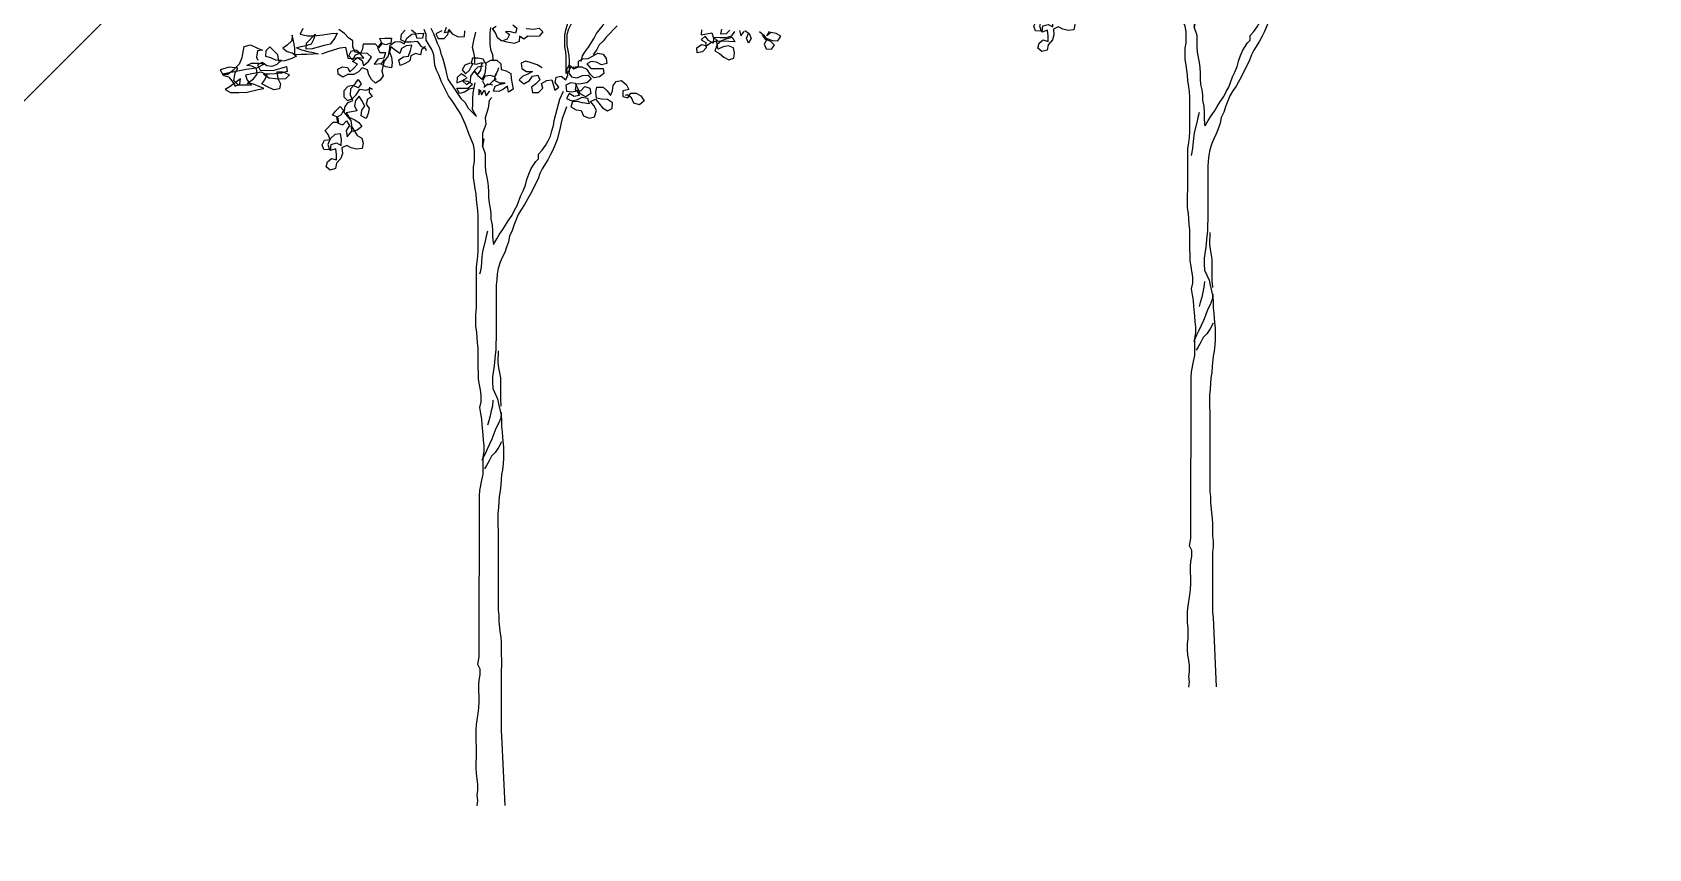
# Model space of a CAD drawing. Header units: inches. Extents: x 350994 to 353538, y 1581369 to 1583842.
# Drawn here: x 351504.71 to 351510.4, y 1583405.81 to 1583408.68 of the extents above; entities that cross this region are included whole.
import ezdxf

# ---------------------------------------------------------------- set-up
doc = ezdxf.new("R2010")
doc.units = ezdxf.units.IN
doc.header["$MEASUREMENT"] = 0
doc.linetypes.add('1', pattern=[0])
doc.layers.add('FOREST', color=96, linetype='Continuous')
doc.layers.add('TREE', color=81, linetype='1')

# ---------------------------------------------------------------- blocks, each defined once
blk = doc.blocks.new('TREE_4')
at = {"color": 94}
for points in [[(79, 4824), (76, 4792), (76, 4722), (79, 4688), (91, 4656), (93, 4624), (93, 4618)], [(-294, 4821), (-279, 4792), (-265, 4757), (-253, 4726), (-239, 4697), (-230, 4662), (-219, 4630), (-201, 4567), (-196, 4535), (-187, 4503), (-135, 4425), (-135, 4425), (-106, 4381), (-80, 4358), (-60, 4321), (-8, 4269), (-34, 4312), (-31, 4344), (-31, 4379), (-28, 4416), (-17, 4480)], [(-19, 4601), (-19, 4636), (-25, 4668), (-34, 4699), (-25, 4743), (-13, 4795)], [(646, 4612), (654, 4647), (672, 4676), (692, 4702), (727, 4759), (741, 4788), (782, 4840), (811, 4904), (822, 4936), (840, 4999), (846, 5034), (863, 5098), (872, 5132), (880, 5164), (892, 5196), (901, 5228), (912, 5260), (921, 5291), (933, 5323), (950, 5387), (959, 5410)], [(-3, -32), (0, 0), (-3, 32), (0, 64), (0, 101), (-3, 136), (-9, 168), (-11, 202), (-11, 237), (-8, 269), (-8, 338), (-11, 370), (-11, 442), (-8, 474), (3, 544), (6, 578), (9, 616), (9, 651), (6, 685), (6, 720), (9, 752), (15, 784), (15, 821), (1, 850), (9, 896), (10, 1901), (13, 1935), (25, 1999), (33, 2037), (33, 2143), (39, 2178), (39, 2216), (36, 2248), (34, 2282), (28, 2346), (25, 2381), (19, 2415), (13, 2453), (22, 2488), (22, 2528), (16, 2563), (11, 2595), (5, 2629), (5, 2667), (2, 2702), (2, 2823), (-1, 2855), (-6, 2924), (-12, 2959), (-12, 3034), (-9, 3075), (-9, 3329), (-3, 3364), (0, 3398), (3, 3436), (3, 3650), (0, 3682), (-3, 3716), (-9, 3751), (-11, 3786), (-17, 3818), (-20, 3849), (-26, 3884), (-26, 3956), (-20, 3988), (-20, 4058), (-26, 4092), (-54, 4156), (-77, 4220), (-106, 4283), (-124, 4312), (-144, 4341), (-164, 4373), (-184, 4399), (-213, 4457), (-228, 4489), (-242, 4526), (-259, 4558), (-268, 4590), (-274, 4653), (-288, 4688), (-323, 4746), (-323, 4781), (-334, 4812)], [(594, 5274), (597, 5240), (600, 5208), (600, 5063), (597, 5031), (574, 4904), (562, 4872), (559, 4841), (548, 4809), (542, 4777), (542, 4705), (547, 4673), (550, 4641), (550, 4537)], [(573, 4546), (573, 4615), (571, 4647), (565, 4682), (559, 4713), (559, 4783), (568, 4817), (597, 4875), (614, 4904), (646, 4947), (640, 4974), (655, 5005), (669, 5034), (689, 5063), (707, 5092), (721, 5127), (730, 5158), (745, 5193), (759, 5222), (779, 5254), (800, 5283), (814, 5312), (829, 5343)], [(871, 4835), (802, 4765), (782, 4739), (759, 4716), (744, 4687), (724, 4661), (721, 4653)], [(1759, 4799), (1785, 4779), (1805, 4750), (1788, 4721), (1802, 4692), (1834, 4689), (1854, 4715), (1831, 4738), (1799, 4750), (1779, 4776), (1805, 4756), (1840, 4744), (1875, 4741), (1892, 4770), (1863, 4787), (1831, 4793), (1805, 4773), (1823, 4802)], [(-224, 4804), (-262, 4786), (-248, 4757), (-210, 4757), (-187, 4781), (-181, 4812), (-161, 4786), (-123, 4766), (-83, 4769), (-80, 4804)], [(-175, 4798), (-207, 4792), (-195, 4827)], [(-974, 4660), (-934, 4675), (-859, 4698), (-827, 4701), (-818, 4663), (-810, 4631), (-778, 4634), (-743, 4637), (-711, 4634), (-734, 4663), (-769, 4672), (-781, 4703), (-781, 4741), (-807, 4761), (-833, 4787), (-867, 4813)], [(-1093, 4819), (-1110, 4782), (-1064, 4773), (-1026, 4773), (-968, 4779), (-913, 4787), (-879, 4790), (-893, 4758), (-922, 4721), (-960, 4712), (-997, 4701), (-1035, 4692), (-1073, 4689), (-1070, 4727), (-1015, 4782), (-1026, 4750), (-1041, 4721), (-1075, 4710), (-1133, 4698), (-1101, 4686), (-1061, 4675), (-1029, 4669), (-995, 4660), (-1067, 4657), (-1104, 4657), (-1142, 4655), (-1142, 4698), (-1151, 4741), (-1159, 4776), (-1162, 4741), (-1191, 4715), (-1217, 4695), (-1191, 4675), (-1159, 4666), (-1133, 4646), (-1162, 4632), (-1206, 4617), (-1243, 4614), (-1249, 4655), (-1298, 4704), (-1324, 4678), (-1327, 4646), (-1295, 4637), (-1263, 4623), (-1226, 4620), (-1255, 4594), (-1287, 4582), (-1318, 4585), (-1347, 4606), (-1376, 4591), (-1359, 4559), (-1313, 4556), (-1272, 4559), (-1229, 4571), (-1194, 4582), (-1191, 4551), (-1226, 4539), (-1266, 4536), (-1301, 4533), (-1339, 4533), (-1304, 4510), (-1264, 4507), (-1232, 4504), (-1200, 4507), (-1177, 4530), (-1217, 4545), (-1255, 4545), (-1249, 4507), (-1232, 4473), (-1238, 4441), (-1275, 4435), (-1313, 4455), (-1350, 4473), (-1330, 4499), (-1316, 4530), (-1353, 4545), (-1411, 4536), (-1451, 4528), (-1440, 4496), (-1414, 4464), (-1495, 4464), (-1524, 4493), (-1515, 4542), (-1498, 4571), (-1553, 4577), (-1610, 4560), (-1590, 4528), (-1558, 4516), (-1535, 4490), (-1515, 4458), (-1486, 4473), (-1483, 4505), (-1515, 4479), (-1547, 4456), (-1579, 4438), (-1544, 4418), (-1492, 4418), (-1440, 4421), (-1371, 4438), (-1336, 4444), (-1376, 4461), (-1408, 4473), (-1440, 4476), (-1402, 4505), (-1379, 4533), (-1382, 4568), (-1411, 4583), (-1443, 4588), (-1414, 4603), (-1368, 4603), (-1330, 4597), (-1382, 4571), (-1446, 4562), (-1509, 4551), (-1564, 4539), (-1596, 4534), (-1561, 4534), (-1524, 4562), (-1489, 4597), (-1472, 4638), (-1460, 4707), (-1420, 4716), (-1376, 4695), (-1344, 4684), (-1376, 4678), (-1382, 4640), (-1373, 4620)], [(1398, 4811), (1395, 4779), (1429, 4785), (1461, 4791), (1473, 4759), (1470, 4727), (1441, 4744), (1421, 4770), (1395, 4747), (1424, 4730), (1426, 4698), (1403, 4672), (1371, 4666), (1369, 4698), (1398, 4718), (1429, 4710), (1455, 4730), (1490, 4741), (1493, 4710), (1481, 4678), (1510, 4663), (1536, 4640), (1568, 4623), (1600, 4634), (1603, 4666), (1597, 4698), (1565, 4710), (1533, 4704), (1502, 4689), (1496, 4721), (1522, 4744), (1557, 4756), (1588, 4764), (1606, 4736), (1568, 4738), (1499, 4739), (1473, 4765), (1513, 4762), (1551, 4762), (1586, 4773), (1606, 4799)], [(1574, 4808), (1551, 4785), (1519, 4782), (1525, 4814)], [(1635, 4805), (1643, 4773), (1664, 4799)], [(1667, 4805), (1695, 4788), (1707, 4756), (1690, 4727), (1678, 4759), (1690, 4788)], [(-326, 4706), (-352, 4685), (-358, 4653), (-389, 4662), (-418, 4648), (-424, 4616), (-453, 4599), (-485, 4587), (-493, 4622), (-465, 4642), (-433, 4645), (-421, 4682), (-412, 4714), (-447, 4711), (-476, 4694), (-488, 4662), (-517, 4683), (-543, 4703), (-551, 4671), (-540, 4639), (-534, 4605), (-540, 4573), (-574, 4579), (-603, 4596), (-583, 4625), (-600, 4555), (-592, 4524), (-609, 4495), (-638, 4477), (-664, 4501), (-681, 4529), (-690, 4561), (-722, 4573), (-745, 4547), (-774, 4532), (-814, 4532), (-843, 4515), (-872, 4533), (-875, 4564), (-846, 4579), (-814, 4576), (-800, 4547), (-774, 4570), (-751, 4596), (-783, 4613), (-751, 4637), (-722, 4619), (-713, 4587), (-684, 4610), (-664, 4639), (-690, 4662), (-731, 4665), (-765, 4651), (-783, 4622), (-806, 4648), (-791, 4677), (-759, 4686), (-733, 4663), (-719, 4691), (-713, 4723), (-641, 4723), (-618, 4697), (-597, 4723), (-612, 4755), (-580, 4758), (-540, 4758), (-543, 4726), (-574, 4717), (-606, 4726), (-626, 4697), (-612, 4668), (-577, 4668), (-586, 4633), (-624, 4628), (-647, 4596), (-603, 4599), (-577, 4622), (-557, 4648), (-551, 4683), (-548, 4714), (-519, 4735), (-488, 4737), (-459, 4723), (-444, 4758), (-412, 4784), (-372, 4787), (-340, 4789), (-346, 4758), (-378, 4755), (-389, 4787), (-415, 4807)], [(-453, 4807), (-479, 4781), (-482, 4749), (-453, 4735), (-418, 4735), (-378, 4740), (-355, 4708), (-326, 4694), (-323, 4682)], [(218, 4841), (244, 4821), (235, 4789), (204, 4798), (172, 4800), (198, 4780), (183, 4751), (151, 4740), (123, 4760), (111, 4792), (91, 4818), (114, 4832)], [(302, 4818), (348, 4815), (383, 4821), (406, 4797), (383, 4771), (345, 4769), (313, 4771), (287, 4751), (261, 4771), (258, 4737), (227, 4725), (163, 4737)], [(403, 4572), (371, 4592), (333, 4604), (299, 4615), (270, 4601), (276, 4569), (304, 4549), (342, 4549), (313, 4534), (281, 4520), (258, 4497), (287, 4474), (322, 4494), (342, 4520), (374, 4528), (388, 4497), (362, 4474), (336, 4453), (342, 4419), (380, 4419), (406, 4445), (397, 4476), (432, 4494), (463, 4497), (481, 4433), (507, 4453), (484, 4482), (489, 4514), (521, 4520), (550, 4497), (562, 4528), (556, 4563), (571, 4592), (599, 4566), (628, 4580), (628, 4615), (657, 4629), (689, 4632), (721, 4647), (750, 4664), (782, 4658), (802, 4632), (805, 4600), (773, 4592), (741, 4609), (709, 4612), (680, 4598), (706, 4569), (784, 4569), (787, 4537), (761, 4517), (724, 4511), (701, 4534), (683, 4563), (651, 4577), (611, 4577), (579, 4575), (565, 4546), (585, 4517), (620, 4511), (654, 4525), (689, 4528), (709, 4502), (680, 4479), (646, 4473), (614, 4470), (608, 4436), (643, 4430), (669, 4456), (700, 4447), (706, 4413), (674, 4392), (640, 4410), (625, 4447), (611, 4476), (579, 4479), (550, 4465), (553, 4427), (588, 4424), (620, 4430), (634, 4401), (602, 4395), (570, 4413), (553, 4381), (588, 4366), (622, 4375), (651, 4389), (686, 4384), (695, 4349), (654, 4355), (622, 4363), (591, 4361), (582, 4329), (614, 4311), (645, 4306), (660, 4274), (695, 4259), (729, 4268), (741, 4306), (724, 4337), (703, 4363), (735, 4378), (755, 4352), (778, 4323), (810, 4305), (839, 4320), (842, 4355), (810, 4375), (773, 4378), (741, 4384), (738, 4421), (744, 4453), (784, 4453), (807, 4430), (828, 4401), (842, 4430), (845, 4462), (865, 4488), (897, 4493), (929, 4467), (943, 4438), (906, 4430), (906, 4395), (938, 4386), (955, 4415), (990, 4415), (1018, 4398), (1039, 4366), (1010, 4343), (975, 4352), (961, 4386), (932, 4404), (920, 4401)], [(-22, 4445), (-54, 4439), (-83, 4422), (-115, 4413), (-132, 4445), (-63, 4445), (-34, 4471), (-63, 4488), (-95, 4491), (-71, 4468), (-45, 4488), (-43, 4520), (-22, 4549), (1, 4526), (27, 4503), (47, 4537), (50, 4569), (53, 4604), (82, 4621), (119, 4621), (143, 4598), (145, 4563), (177, 4555), (206, 4537), (209, 4506), (215, 4474), (221, 4439), (192, 4422), (186, 4459), (160, 4439), (131, 4425), (99, 4428), (108, 4459), (140, 4471), (171, 4477), (137, 4477), (105, 4494), (111, 4526), (119, 4535)], [(-48, 4601), (-80, 4590), (-97, 4561), (-77, 4535), (-51, 4558), (-37, 4587), (-28, 4601)], [(50, 4598), (33, 4627), (1, 4633), (-34, 4633), (-42, 4601), (-11, 4595), (21, 4604), (36, 4604)], [(33, 4584), (1, 4578), (-22, 4555), (-2, 4529), (18, 4558), (24, 4590), (30, 4604)], [(108, 4526), (125, 4555), (131, 4575)], [(-676, 4453), (-679, 4420), (-660, 4394), (-688, 4377), (-697, 4346), (-678, 4320), (-685, 4287), (-698, 4256), (-729, 4273), (-724, 4308), (-705, 4333), (-724, 4368), (-742, 4396), (-763, 4368), (-770, 4335), (-755, 4305), (-789, 4298), (-822, 4292), (-805, 4264), (-773, 4251), (-744, 4232), (-725, 4206), (-753, 4184), (-785, 4175), (-792, 4210), (-754, 4150), (-724, 4134), (-715, 4102), (-722, 4069), (-757, 4066), (-790, 4073), (-819, 4088), (-849, 4073), (-846, 4038), (-855, 4007), (-882, 3977), (-889, 3944), (-922, 3935), (-947, 3955), (-938, 3986), (-914, 4007), (-883, 3998), (-882, 4033), (-886, 4067), (-920, 4056), (-915, 4095), (-883, 4104), (-854, 4089), (-851, 4126), (-858, 4160), (-893, 4157), (-923, 4129), (-936, 4094), (-926, 4062), (-961, 4063), (-972, 4093), (-957, 4122), (-922, 4125), (-934, 4156), (-953, 4181), (-904, 4234), (-869, 4234), (-874, 4266), (-907, 4277), (-888, 4302), (-860, 4332), (-839, 4308), (-854, 4279), (-882, 4262), (-875, 4227), (-844, 4218), (-820, 4243), (-801, 4213), (-822, 4182), (-815, 4143), (-787, 4177), (-786, 4212), (-792, 4244), (-813, 4272), (-834, 4296), (-829, 4331), (-810, 4356), (-780, 4368), (-795, 4402), (-793, 4443), (-767, 4474), (-747, 4500), (-728, 4474), (-748, 4449), (-779, 4462), (-811, 4457), (-837, 4429), (-836, 4392), (-814, 4368), (-784, 4380), (-760, 4405), (-737, 4439), (-698, 4434), (-668, 4445), (-657, 4439)], [(-74, 4517), (-103, 4535), (-129, 4512), (-132, 4480), (-100, 4491), (-71, 4509), (-66, 4512)], [(111, 4514), (79, 4526), (47, 4520), (30, 4491), (44, 4462), (76, 4471), (99, 4494), (114, 4506)], [(93, 4465), (62, 4471), (38, 4451)], [(7, 4439), (7, 4405), (15, 4436), (24, 4404), (41, 4433), (53, 4399), (73, 4425), (73, 4428)], [(87, 4387), (70, 4370), (64, 4321), (47, 4260), (50, 4219), (29, 4165), (29, 4084), (38, 4130), (29, 4084), (47, 4037), (47, 3962), (49, 3930), (61, 3867), (64, 3835), (67, 3800), (67, 3763), (70, 3728), (78, 3696), (81, 3664), (81, 3630), (90, 3592), (92, 3557), (92, 3520), (95, 3482), (98, 3471)], [(98, 3471), (118, 3505), (136, 3534), (156, 3563), (173, 3592), (194, 3624), (214, 3653), (229, 3684), (246, 3713), (269, 3777), (284, 3806), (298, 3840), (307, 3875), (318, 3910), (333, 3944), (362, 3988), (379, 4005), (379, 4034), (402, 4060), (423, 4089), (440, 4118), (454, 4147), (463, 4179), (472, 4213), (478, 4245), (495, 4314), (512, 4378), (536, 4427)], [(553, 4329), (541, 4294), (527, 4257), (518, 4222), (512, 4190), (495, 4126), (483, 4095), (469, 4060), (454, 4031), (437, 3999), (402, 3942), (388, 3913), (376, 3881), (327, 3783), (292, 3719), (272, 3690), (252, 3658), (228, 3595), (214, 3557), (199, 3522), (191, 3488), (179, 3453), (168, 3421), (153, 3390), (139, 3361), (127, 3320), (121, 3288), (118, 3251), (115, 3216), (115, 2884), (112, 2852), (112, 2814), (109, 2782), (103, 2713), (92, 2644), (92, 2606), (94, 2571), (123, 2508), (129, 2476), (146, 2406), (149, 2372), (149, 2334), (152, 2302), (155, 2268), (161, 2204), (161, 2135), (158, 2103), (155, 2065), (149, 2034), (143, 1970), (140, 1932), (134, 1898), (129, 1828), (126, 1791), (126, 1718), (128, 1687), (128, 1188), (131, 1156), (131, 1119), (137, 1055), (143, 1020), (145, 986), (145, 911), (148, 879), (148, 844), (145, 809), (145, 434), (148, 402), (168, -31)], [(61, 3554), (52, 3523), (46, 3491), (29, 3427), (26, 3393), (20, 3329), (14, 3297), (11, 3286)], [(127, 2806), (126, 2733), (129, 2701), (141, 2638), (141, 2499), (144, 2467), (144, 2461)], [(94, 2499), (91, 2464), (83, 2433), (77, 2401), (68, 2369), (60, 2343)], [(146, 2421), (143, 2386), (129, 2354), (112, 2323), (100, 2288), (88, 2256), (59, 2193), (45, 2164), (30, 2132), (25, 2123)], [(149, 2239), (129, 2204), (109, 2172), (85, 2149), (71, 2120), (54, 2091), (42, 2071)]]:
    blk.add_lwpolyline(points, dxfattribs=at)

msp = doc.modelspace()

# ---------------------------------------------------------------- hatches: boundary and pattern name
at = {"layer": 'FOREST', "lineweight": 5}
h = msp.add_hatch(dxfattribs=at)
h.set_pattern_fill('ANSI31', color=96, scale=50, style=0)
h.paths.add_polyline_path([(351604.9274, 1583347.98), (351663.0036, 1583522.9504), (351611.8779, 1583545.3594), (351490.2916, 1583598.0852), (351436.5696, 1583404.4646), (351529.745, 1583373.1705)])
h.paths.add_polyline_path([(351517.5086, 1583480.1397), (351575.3657, 1583480.1397), (351575.3657, 1583465.1397), (351517.5086, 1583465.1397)], flags=24)

# ---------------------------------------------------------------- block references
at = {"layer": 'TREE', "lineweight": 5, "xscale": 0.0005632341344607994, "yscale": 0.0005632341490127146, "zscale": 0.0005632341444477617}
for p in [(351508.7797, 1583406.3928), (351506.2762, 1583405.9759)]:
    msp.add_blockref('TREE_4', p, dxfattribs=at)

doc.saveas('drawing.dxf')
